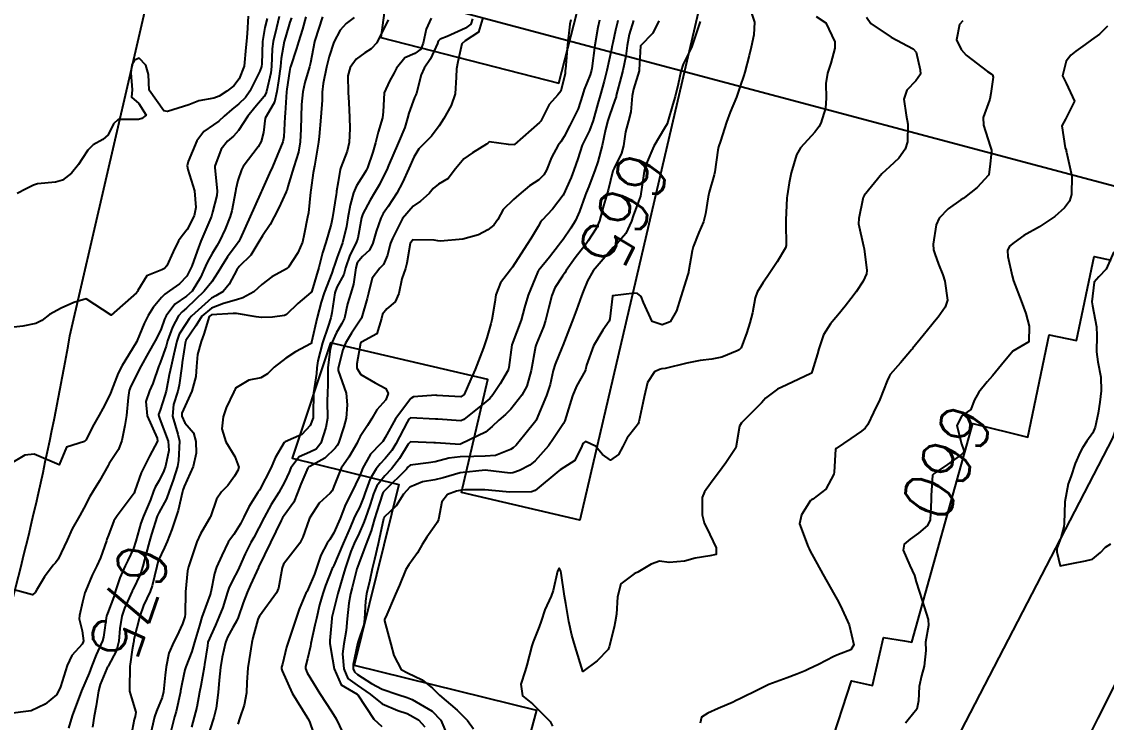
# Model space of a CAD drawing. Header units: metres. Extents: x 292545 to 299085, y 7450245 to 7463078.
# Drawn here: x 296307 to 296393.6, y 7459675.6 to 7459731.5 of the extents above; entities that cross this region are included whole.
import ezdxf
from ezdxf.enums import TextEntityAlignment as Align

# ---------------------------------------------------------------- set-up
doc = ezdxf.new("R2010")
doc.units = ezdxf.units.M
doc.linetypes.add('CONTINUO', pattern=[0])
for name, color, linetype in [('Cotas', 45, 'Continuous'), ('Curvas de Nivel 1m', 11, 'Continuous'), ('Curvas de Nivel 5m', 15, 'Continuous'), ('Edificações', 30, 'Continuous'), ('TEXTO', 45, 'Continuous'), ('Vias Primárias', 230, 'Continuous')]:
    doc.layers.add(name, color=color, linetype=linetype)
doc.styles.add('Style-STANDARD', font='STANDARD.shx')

msp = doc.modelspace()

# ---------------------------------------------------------------- linework, layer by layer
at = {"layer": 'Curvas de Nivel 1m', "flags": 128}
for points, elevation in [([(296364.995, 7459732.887), (296365.473, 7459731.449), (296365.426, 7459730.422), (296365.217, 7459729.452), (296365.053, 7459728.776), (296364.712, 7459727.457), (296364.634, 7459727.183), (296364.352, 7459726.327), (296364.037, 7459725.465), (296363.546, 7459724.25), (296363.25, 7459723.476), (296362.765, 7459721.95), (296362.623, 7459721.485), (296362.558, 7459721.217), (296362.309, 7459719.489), (296362.261, 7459719.269), (296361.869, 7459717.873), (296361.785, 7459717.495), (296361.582, 7459716.144), (296361.407, 7459715.498), (296361.055, 7459714.657), (296360.595, 7459713.506), (296360.507, 7459713.19), (296360.229, 7459711.509), (296360.219, 7459711.463), (296360.171, 7459711.303), (296359.606, 7459709.518), (296359.252, 7459708.408), (296358.743, 7459707.531), (296358.121, 7459707.302), (296357.311, 7459707.548), (296356.62, 7459709.081), (296356.426, 7459709.557), (296356.155, 7459709.793), (296355.902, 7459709.816), (296354.153, 7459709.605), (296354.138, 7459709.58), (296353.95, 7459707.758), (296353.887, 7459707.584), (296353.381, 7459706.856), (296352.633, 7459705.602), (296352.087, 7459704.063), (296351.998, 7459703.697), (296351.963, 7459703.611), (296351.286, 7459702.396), (296350.961, 7459701.621), (296350.745, 7459700.924), (296350.353, 7459699.627), (296350.243, 7459699.415), (296350.025, 7459699.1), (296349.439, 7459698.212), (296349.03, 7459697.645), (296347.991, 7459696.432), (296347.561, 7459696.091), (296346.729, 7459695.673), (296346.193, 7459695.466), (296345.981, 7459695.454), (296343.983, 7459695.7), (296341.98, 7459695.473), (296340.646, 7459695.073), (296339.975, 7459694.911), (296338.982, 7459694.75), (296337.969, 7459694.333), (296337.456, 7459693.778), (296336.885, 7459692.85), (296335.935, 7459691.93), (296335.889, 7459691.845), (296335.879, 7459691.801), (296335.531, 7459690.19), (296335.443, 7459689.805), (296335.15, 7459688.558), (296334.968, 7459687.809), (296334.772, 7459686.918), (296334.52, 7459685.813), (296334.433, 7459685.239), (296334.357, 7459683.815), (296334.293, 7459683.36), (296333.824, 7459681.945), (296333.787, 7459681.821), (296333.452, 7459680.172), (296333.451, 7459679.825), (296333.556, 7459679.589), (296333.789, 7459679.395), (296334.927, 7459678.663), (296335.777, 7459678.215), (296337.024, 7459677.787), (296337.769, 7459677.541), (296338.162, 7459677.379), (296339.754, 7459676.468), (296340.454, 7459675.743), (296340.97, 7459674.498)], 664), ([(296329.664, 7459731.877), (296329.411, 7459730.872), (296329.095, 7459729.883), (296328.925, 7459729.344), (296328.442, 7459727.889), (296328.423, 7459727.829), (296328.359, 7459727.494), (296328.151, 7459726.086), (296328.135, 7459725.892), (296328.025, 7459724.186), (296327.999, 7459723.893), (296327.906, 7459722.284), (296327.836, 7459721.895), (296327.389, 7459720.792), (296327, 7459719.903), (296326.784, 7459719.386), (296326.247, 7459718.196), (296326.151, 7459718.005), (296326.117, 7459717.912), (296326.039, 7459717.711), (296325.223, 7459715.925), (296324.425, 7459714.157), (296324.332, 7459713.938), (296324.282, 7459713.858), (296324.2, 7459713.759), (296323.415, 7459712.718), (296322.95, 7459711.952), (296322.659, 7459711.464), (296322.16, 7459710.718), (296321.57, 7459709.969), (296320.139, 7459708.629), (296319.792, 7459708.337), (296319.512, 7459707.996), (296319.02, 7459707.101), (296318.64, 7459706.005), (296318.527, 7459705.577), (296318.086, 7459704.325), (296317.983, 7459704.112), (296317.938, 7459704.011), (296317.469, 7459702.609), (296317.198, 7459702.019), (296316.898, 7459701.167), (296317.014, 7459700.02), (296317.794, 7459698.234), (296317.845, 7459698.012), (296317.206, 7459696.807), (296316.785, 7459696.022), (296316.524, 7459695.478), (296316.035, 7459694.029), (296315.961, 7459693.852), (296314.614, 7459692.053), (296314.359, 7459691.634), (296313.919, 7459690.498), (296313.8, 7459690.176), (296313.754, 7459690.062), (296313.275, 7459688.69), (296312.99, 7459688.069), (296312.631, 7459687.323), (296312.107, 7459686.078), (296312.046, 7459685.893), (296311.854, 7459685.149), (296311.598, 7459684.084), (296311.586, 7459683.83), (296311.831, 7459682.866), (296311.924, 7459682.079), (296311.909, 7459681.992), (296311.819, 7459681.811), (296311.005, 7459680.891), (296310.634, 7459680.097), (296310.083, 7459678.412), (296309.957, 7459678.107), (296309.769, 7459677.76), (296308.864, 7459677.016), (296307.756, 7459676.485), (296305.848, 7459676.253)], 677), ([(296327.542, 7459731.899), (296327.322, 7459730.982), (296327.062, 7459729.903), (296326.985, 7459729.302), (296326.936, 7459727.904), (296326.874, 7459727.388), (296326.536, 7459725.908), (296326.49, 7459725.759), (296326.337, 7459725.517), (296325.605, 7459724.64), (296325.054, 7459723.929), (296324.302, 7459722.804), (296323.902, 7459722.341), (296323.426, 7459721.949), (296322.926, 7459721.314), (296322.404, 7459719.959), (296322.398, 7459719.832), (296322.608, 7459717.956), (296322.579, 7459717.617), (296322.226, 7459716.283), (296322.133, 7459715.961), (296322.089, 7459715.829), (296321.304, 7459713.973), (296320.988, 7459713.181), (296320.571, 7459711.984), (296320.165, 7459711.165), (296319.6, 7459710.554), (296318.789, 7459710.004), (296318.423, 7459709.734), (296318.147, 7459709.468), (296317.493, 7459708.663), (296317.077, 7459708.021), (296316.763, 7459707.384), (296316.209, 7459706.029), (296316.176, 7459705.955), (296316.101, 7459705.837), (296315.013, 7459704.046), (296314.699, 7459703.425), (296314.168, 7459702.058), (296314.05, 7459701.759), (296313.479, 7459700.625), (296313.172, 7459700.069), (296312.756, 7459699.342), (296312.102, 7459698.079), (296312.069, 7459698.022), (296312.011, 7459697.971), (296310.579, 7459697.526), (296309.983, 7459696.11), (296307.995, 7459696.96), (296307.232, 7459696.9), (296305.983, 7459696.15)], 679), ([(296328.525, 7459731.776), (296328.408, 7459731.435), (296328.042, 7459730.248), (296327.951, 7459729.894), (296327.717, 7459728.552), (296327.649, 7459727.897), (296327.501, 7459726.749), (296327.371, 7459725.9), (296327.162, 7459725.07), (296326.496, 7459723.908), (296326.438, 7459723.782), (296326.3, 7459722.641), (296326.112, 7459721.913), (296325.866, 7459721.493), (296324.684, 7459719.934), (296324.541, 7459719.663), (296324.256, 7459718.803), (296324.084, 7459718.103), (296324.055, 7459717.942), (296323.779, 7459716.393), (296323.645, 7459715.946), (296323.232, 7459714.93), (296322.78, 7459713.954), (296322.569, 7459713.585), (296322.188, 7459712.986), (296321.828, 7459712.315), (296321.675, 7459711.967), (296321.265, 7459711.074), (296320.601, 7459709.983), (296320.149, 7459709.585), (296319.205, 7459708.936), (296318.524, 7459708.006), (296318.404, 7459707.732), (296318.117, 7459706.981), (296317.811, 7459706.309), (296317.65, 7459706.015), (296317.083, 7459705.03), (296316.522, 7459704.026), (296316.375, 7459703.73), (296316.069, 7459703.108), (296315.713, 7459702.381), (296315.585, 7459702.037), (296315.487, 7459701.478), (296315.356, 7459700.04), (296315.227, 7459699.244), (296314.99, 7459698.045), (296314.713, 7459697.339), (296313.985, 7459696.212), (296313.927, 7459696.117), (296313.893, 7459696.061), (296313.21, 7459694.828), (296312.731, 7459694.072), (296312.437, 7459693.597), (296311.949, 7459692.653), (296311.633, 7459692.085), (296311.02, 7459691), (296310.612, 7459690.1), (296309.898, 7459688.577), (296309.703, 7459688.304), (296309.519, 7459688.114), (296308.822, 7459687.178), (296308.186, 7459686.127), (296308.068, 7459685.921), (296307.859, 7459685.739), (296306.387, 7459686.145)], 678), ([(296325.07, 7459731.93), (296324.996, 7459730.528), (296324.929, 7459729.932), (296324.889, 7459729.429), (296324.747, 7459727.934), (296324.353, 7459726.917), (296323.92, 7459726.371), (296323.372, 7459725.95), (296322.754, 7459725.538), (296322.337, 7459725.368), (296321.145, 7459725.161), (296320.332, 7459724.854), (296318.641, 7459724.32), (296318.327, 7459724.38), (296317.162, 7459726.022), (296317.123, 7459727.254), (296316.907, 7459728.025), (296316.371, 7459728.567), (296315.987, 7459728.417), (296315.788, 7459728.039), (296315.718, 7459727.401), (296315.809, 7459726.038), (296315.769, 7459725.47), (296316.332, 7459724.949), (296316.921, 7459724.024), (296316.589, 7459723.757), (296316.318, 7459723.689), (296314.685, 7459723.687), (296314.312, 7459723.341), (296313.905, 7459722.457), (296313.465, 7459722.068), (296312.71, 7459721.654), (296312.284, 7459721.221), (296311.824, 7459720.538), (296311.52, 7459720.088), (296310.964, 7459719.391), (296310.254, 7459718.821), (296309.688, 7459718.672), (296308.249, 7459718.546), (296307.939, 7459718.441), (296307.35, 7459718.139), (296306.62, 7459717.765)], 681), ([(296330.995, 7459731.861), (296330.394, 7459729.971), (296330.372, 7459729.892), (296330.368, 7459729.87), (296330.051, 7459728.189), (296329.972, 7459727.874), (296329.59, 7459726.638), (296329.424, 7459725.879), (296329.337, 7459724.871), (296329.301, 7459723.88), (296329.267, 7459722.917), (296329.221, 7459721.881), (296329.096, 7459721.071), (296328.71, 7459719.886), (296328.605, 7459719.55), (296328.249, 7459718.323), (296328.144, 7459717.992), (296328.108, 7459717.891), (296327.513, 7459716.614), (296327.158, 7459715.901), (296326.831, 7459715.289), (296326.208, 7459714.402), (296325.935, 7459713.914), (296325.272, 7459712.839), (296324.361, 7459711.937), (296324.17, 7459711.691), (296323.561, 7459710.544), (296323.075, 7459709.951), (296322.491, 7459709.613), (296322.147, 7459709.408), (296320.539, 7459707.984), (296320.36, 7459707.756), (296320.124, 7459707.396), (296319.563, 7459706.544), (296319.373, 7459705.997), (296319.146, 7459704.946), (296318.916, 7459704.002), (296318.773, 7459703.302), (296318.514, 7459702.005), (296318.414, 7459701.642), (296318.038, 7459700.474), (296317.918, 7459700.127), (296317.927, 7459700.011), (296318.03, 7459699.762), (296318.691, 7459698.003), (296318.732, 7459697.273), (296318.463, 7459696.005), (296318.349, 7459695.637), (296317.971, 7459694.86), (296317.651, 7459694.328), (296317.515, 7459694.014), (296317.272, 7459693.336), (296316.712, 7459692.028), (296316.508, 7459691.458), (296316.115, 7459690.037), (296315.907, 7459689.43), (296315.467, 7459688.475), (296315.259, 7459688.046), (296314.834, 7459687.095), (296314.491, 7459686.054), (296314.339, 7459685.575), (296313.845, 7459684.262), (296313.782, 7459684.122), (296313.761, 7459684.061), (296313.533, 7459682.356), (296313.445, 7459682.064), (296312.926, 7459680.949), (296312.585, 7459680.072), (296312.37, 7459679.491), (296311.773, 7459678.08), (296311.01, 7459676.091), (296310.74, 7459675.093)], 676), ([(296336.247, 7459731.629), (296335.334, 7459729.806), (296334.875, 7459729.323), (296334.381, 7459729.004), (296333.699, 7459728.501), (296333.204, 7459727.832), (296333.036, 7459727.153), (296333.061, 7459725.833), (296333.118, 7459725.045), (296333.158, 7459723.832), (296333.184, 7459722.951), (296333.136, 7459721.832), (296332.961, 7459721.158), (296332.469, 7459719.838), (296332.426, 7459719.683), (296332.256, 7459718.691), (296332.134, 7459717.952), (296332.12, 7459717.842), (296332.098, 7459717.699), (296331.809, 7459715.846), (296331.704, 7459715.334), (296331.263, 7459713.854), (296331.013, 7459713.035), (296330.714, 7459711.862), (296330.154, 7459709.984), (296330.117, 7459709.907), (296330.071, 7459709.871), (296329.033, 7459708.987), (296328.126, 7459708.125), (296327.971, 7459708.046), (296327.01, 7459707.907), (296326.122, 7459707.864), (296325.721, 7459707.924), (296324.127, 7459708.194), (296323.871, 7459708.198), (296322.134, 7459708.094), (296321.969, 7459707.962), (296321.537, 7459706.543), (296321.326, 7459705.972), (296321.034, 7459704.917), (296320.948, 7459703.977), (296320.881, 7459703.168), (296320.583, 7459701.982), (296320.041, 7459700.828), (296319.785, 7459700.243), (296319.775, 7459699.993), (296320.028, 7459699.466), (296320.699, 7459698.659), (296320.906, 7459697.977), (296320.925, 7459697.05), (296320.688, 7459695.979), (296319.967, 7459694.383), (296319.86, 7459694.095), (296319.832, 7459693.991), (296319.47, 7459692.472), (296319.327, 7459691.996), (296318.967, 7459690.96), (296318.601, 7459690.003), (296318.398, 7459689.515), (296317.897, 7459688.447), (296317.768, 7459688.012), (296317.418, 7459686.469), (296317.246, 7459686.019), (296316.714, 7459684.889), (296316.432, 7459684.031), (296315.953, 7459682.167), (296315.935, 7459682.038), (296315.922, 7459681.938), (296315.813, 7459681.359), (296315.64, 7459680.196), (296315.629, 7459680.042), (296315.598, 7459678.219), (296315.603, 7459678.042), (296315.768, 7459677.526), (296316.111, 7459676.39), (296316.046, 7459676.036), (296315.981, 7459675.805), (296315.73, 7459674.526)], 674), ([(296339.669, 7459731.757), (296339.29, 7459730.875), (296339.045, 7459729.763), (296338.864, 7459729.287), (296338.381, 7459728.954), (296337.563, 7459728.59), (296336.903, 7459727.785), (296336.735, 7459727.411), (296336.352, 7459726.743), (296335.924, 7459725.796), (296335.841, 7459724.284), (296335.788, 7459723.805), (296335.443, 7459722.667), (296335.243, 7459721.81), (296335.029, 7459721.069), (296334.592, 7459719.817), (296334.491, 7459719.596), (296334.264, 7459719.255), (296333.706, 7459718.37), (296333.491, 7459717.828), (296333.22, 7459716.843), (296333.033, 7459715.832), (296332.918, 7459715.131), (296332.596, 7459713.836), (296332.493, 7459713.543), (296332.186, 7459712.695), (296331.957, 7459712.063), (296331.89, 7459711.844), (296331.736, 7459711.414), (296331.127, 7459709.855), (296330.896, 7459709.104), (296330.565, 7459707.863), (296330.136, 7459705.902), (296330.13, 7459705.87), (296330.102, 7459705.803), (296328.85, 7459705.128), (296328.09, 7459704.617), (296327.146, 7459703.904), (296326.605, 7459703.382), (296326.07, 7459703.06), (296325.127, 7459702.869), (296324.057, 7459702.222), (296323.967, 7459702.028), (296323.93, 7459701.941), (296323.318, 7459700.669), (296323.067, 7459699.95), (296322.973, 7459699.001), (296323.276, 7459697.947), (296323.996, 7459696.787), (296324.331, 7459695.937), (296324.246, 7459695.672), (296323.976, 7459695.219), (296323.449, 7459694.465), (296322.93, 7459693.95), (296322.534, 7459693.374), (296322.055, 7459691.959), (296322.022, 7459691.879), (296321.94, 7459691.748), (296321.272, 7459690.62), (296320.979, 7459689.974), (296320.534, 7459688.615), (296320.303, 7459687.984), (296320.218, 7459687.655), (296320.077, 7459685.987), (296320.053, 7459684.195), (296320.021, 7459683.987), (296319.837, 7459683.426), (296319.37, 7459682.452), (296319.14, 7459681.997), (296318.732, 7459681.078), (296318.52, 7459680.003), (296318.457, 7459679.332), (296318.321, 7459678.005), (296318.217, 7459677.557), (296317.757, 7459676.463), (296317.594, 7459676.012), (296317.249, 7459674.498)], 673), ([(296342.965, 7459731.714), (296342.84, 7459731.282), (296342.405, 7459730.961), (296340.961, 7459730.304), (296340.396, 7459730.075), (296340.23, 7459729.916), (296340.173, 7459729.752), (296339.62, 7459728.512), (296339.128, 7459727.762), (296338.89, 7459727.232), (296338.506, 7459725.768), (296338.455, 7459725.655), (296338.338, 7459725.428), (296337.899, 7459724.194), (296337.799, 7459723.778), (296337.568, 7459723.043), (296337.031, 7459721.789), (296336.275, 7459720.003), (296336.214, 7459719.86), (296336.19, 7459719.801), (296335.56, 7459718.5), (296335.145, 7459717.811), (296334.8, 7459717.251), (296334.226, 7459716.145), (296334.133, 7459715.911), (296334.111, 7459715.821), (296333.837, 7459714.193), (296333.7, 7459713.825), (296333.173, 7459712.846), (296332.844, 7459711.833), (296332.695, 7459711.308), (296332.157, 7459710.296), (296331.992, 7459709.842), (296331.736, 7459708.239), (296331.663, 7459707.847), (296331.452, 7459707.186), (296331.002, 7459705.857), (296330.63, 7459704.403), (296330.563, 7459703.863), (296330.521, 7459703.418), (296330.298, 7459701.866), (296330.268, 7459700.099), (296330.249, 7459699.867), (296330.027, 7459699.243), (296329.347, 7459698.549), (296328.013, 7459697.945), (296327.948, 7459697.891), (296327.228, 7459696.668), (296326.894, 7459695.906), (296325.965, 7459694.107), (296325.891, 7459693.994), (296325.832, 7459693.921), (296325.114, 7459692.76), (296324.719, 7459691.932), (296324.46, 7459691.403), (296323.919, 7459690.56), (296323.656, 7459690.203), (296323.487, 7459689.944), (296322.962, 7459688.89), (296322.555, 7459687.953), (296322.395, 7459687.446), (296322.1, 7459685.958), (296322.05, 7459685.769), (296321.856, 7459685.272), (296321.382, 7459683.967), (296321.173, 7459683.306), (296320.794, 7459681.975), (296320.567, 7459681.227), (296320.09, 7459679.987), (296320.016, 7459679.763), (296319.779, 7459678.601), (296319.677, 7459678.088), (296319.661, 7459677.991), (296319.318, 7459676.434), (296319.2, 7459675.996), (296318.892, 7459674.842)], 672), ([(296343.771, 7459731.706), (296343.464, 7459730.642), (296342.395, 7459729.944), (296342.113, 7459729.724), (296341.814, 7459728.286), (296341.712, 7459727.73), (296341.679, 7459727.053), (296341.583, 7459725.731), (296341.278, 7459724.786), (296340.679, 7459723.745), (296340.307, 7459723.159), (296339.713, 7459722.342), (296339.129, 7459721.762), (296338.706, 7459721.348), (296338.282, 7459720.669), (296337.9, 7459719.776), (296337.4, 7459718.639), (296336.933, 7459717.79), (296336.232, 7459716.744), (296335.855, 7459716.176), (296335.663, 7459715.806), (296335.274, 7459714.748), (296335.03, 7459713.812), (296334.758, 7459713.251), (296334.187, 7459712.745), (296333.772, 7459712.231), (296333.653, 7459711.825), (296333.465, 7459710.522), (296333.253, 7459709.829), (296333.005, 7459708.966), (296332.767, 7459707.834), (296332.556, 7459707.398), (296332.111, 7459706.665), (296331.749, 7459705.845), (296331.618, 7459705.367), (296331.44, 7459703.85), (296331.419, 7459702.493), (296331.395, 7459701.85), (296331.389, 7459701.193), (296331.403, 7459699.849), (296331.279, 7459699.105), (296330.859, 7459697.857), (296330.493, 7459697.378), (296330.002, 7459697.135), (296329.129, 7459696.746), (296328.484, 7459695.885), (296328.332, 7459695.534), (296327.971, 7459694.744), (296327.507, 7459693.897), (296326.916, 7459692.938), (296326.356, 7459691.914), (296325.925, 7459691.079), (296325.512, 7459690.329), (296325.286, 7459689.926), (296324.822, 7459689.013), (296324.35, 7459687.935), (296324.207, 7459687.618), (296323.879, 7459686.992), (296323.531, 7459686.28), (296323.417, 7459685.944), (296323.056, 7459684.742), (296322.738, 7459683.951), (296322.458, 7459683.332), (296321.864, 7459681.96), (296321.857, 7459681.925), (296321.819, 7459681.676), (296321.594, 7459680.174), (296321.554, 7459679.972), (296321.284, 7459678.469), (296321.195, 7459677.976), (296320.96, 7459676.779), (296320.763, 7459675.98), (296320.537, 7459675.186)], 671), ([(296353.11, 7459731.593), (296352.982, 7459731.016), (296352.737, 7459729.596), (296352.509, 7459727.752), (296352.484, 7459727.608), (296352.359, 7459727.248), (296351.892, 7459726.07), (296351.767, 7459725.616), (296351.422, 7459724.524), (296350.968, 7459723.623), (296350.737, 7459723.197), (296350.3, 7459722.33), (296350.023, 7459721.905), (296349.818, 7459721.635), (296349.279, 7459720.644), (296348.882, 7459719.644), (296348.665, 7459719.248), (296348.261, 7459718.871), (296347.525, 7459718.39), (296346.686, 7459717.673), (296346.239, 7459717.282), (296345.434, 7459716.485), (296344.994, 7459715.692), (296344.68, 7459715.231), (296344.21, 7459714.861), (296343.452, 7459714.46), (296342.207, 7459714.119), (296340.423, 7459713.965), (296340.205, 7459713.983), (296339.914, 7459714.045), (296338.206, 7459714.078), (296338.013, 7459713.773), (296337.745, 7459712.21), (296337.633, 7459711.778), (296337.343, 7459710.96), (296337.087, 7459709.786), (296336.813, 7459709.12), (296336.135, 7459708.575), (296335.785, 7459708.146), (296335.705, 7459707.804), (296335.348, 7459706.57), (296334.104, 7459705.905), (296334.057, 7459705.866), (296334.04, 7459705.821), (296333.735, 7459704.175), (296333.749, 7459703.823), (296334.076, 7459703.334), (296335.219, 7459702.655), (296336.059, 7459702.196), (296336.234, 7459701.797), (296336.048, 7459701.308), (296335.345, 7459700.502), (296334.946, 7459699.811), (296334.6, 7459699.242), (296334.019, 7459698.379), (296333.822, 7459698.014), (296333.736, 7459697.823), (296333.099, 7459696.726), (296332.505, 7459695.842), (296331.97, 7459694.513), (296331.787, 7459694.03), (296331.619, 7459693.853), (296330.748, 7459693.065), (296329.968, 7459691.87), (296329.955, 7459691.848), (296329.932, 7459691.774), (296329.445, 7459690.348), (296329.182, 7459689.877), (296328.643, 7459689.146), (296327.896, 7459688.195), (296327.785, 7459687.892), (296327.482, 7459686.282), (296327.32, 7459685.898), (296325.978, 7459684.052), (296325.89, 7459683.919), (296325.841, 7459683.762), (296325.448, 7459682.302), (296325.354, 7459681.925), (296325.158, 7459680.571), (296325.053, 7459679.927), (296324.959, 7459678.75), (296324.947, 7459677.928), (296324.758, 7459676.93), (296324.408, 7459675.933), (296324.245, 7459675.428)], 669), ([(296354.572, 7459731.578), (296354.543, 7459731.447), (296354.401, 7459730.799), (296354.171, 7459729.797), (296354.134, 7459729.582), (296354.08, 7459729.285), (296353.708, 7459727.59), (296353.483, 7459726.722), (296353.158, 7459725.598), (296352.977, 7459724.956), (296352.602, 7459723.606), (296352.305, 7459722.801), (296351.905, 7459722.006), (296351.736, 7459721.616), (296351.377, 7459720.524), (296351.074, 7459719.622), (296350.844, 7459719.044), (296350.244, 7459717.684), (296350.227, 7459717.647), (296350.212, 7459717.63), (296349.357, 7459716.513), (296348.53, 7459715.647), (296348.396, 7459715.472), (296348.215, 7459715.142), (296347.663, 7459714.196), (296347.309, 7459713.663), (296346.175, 7459711.902), (296346.081, 7459711.773), (296346.003, 7459711.682), (296345.21, 7459710.642), (296344.852, 7459709.693), (296344.747, 7459709.091), (296344.529, 7459707.696), (296344.446, 7459707.37), (296344.108, 7459706.248), (296343.935, 7459705.703), (296343.856, 7459705.459), (296343.18, 7459703.714), (296342.831, 7459702.959), (296342.314, 7459701.726), (296342.051, 7459701.552), (296340.141, 7459701.66), (296340.052, 7459701.663), (296338.275, 7459701.543), (296338.049, 7459701.401), (296336.84, 7459699.788), (296336.018, 7459698.304), (296335.831, 7459697.985), (296335.645, 7459697.804), (296334.841, 7459696.971), (296334.189, 7459695.818), (296334.131, 7459695.669), (296333.977, 7459695.259), (296333.292, 7459693.83), (296332.841, 7459692.945), (296332.414, 7459691.843), (296331.921, 7459690.685), (296331.6, 7459690.169), (296331.383, 7459689.855), (296330.865, 7459688.899), (296330.526, 7459687.864), (296330.372, 7459687.379), (296329.868, 7459686.208), (296329.747, 7459685.989), (296329.683, 7459685.872), (296329.136, 7459684.592), (296328.893, 7459683.88), (296328.634, 7459683.083), (296328.23, 7459681.886), (296328.139, 7459681.566), (296327.798, 7459680.198), (296327.729, 7459679.956), (296327.721, 7459679.891), (296327.731, 7459679.829), (296327.791, 7459679.668), (296328.578, 7459677.882), (296329.745, 7459676.015), (296329.844, 7459675.869), (296329.964, 7459675.644), (296330.577, 7459673.861)], 668), ([(296355.837, 7459731.566), (296355.494, 7459730.472), (296355.316, 7459729.571), (296355.205, 7459728.741), (296354.977, 7459727.574), (296354.849, 7459727.084), (296354.455, 7459725.579), (296354.431, 7459725.49), (296354.338, 7459725.228), (296353.919, 7459723.985), (296353.79, 7459723.588), (296353.597, 7459722.882), (296353.325, 7459721.595), (296352.972, 7459720.292), (296352.744, 7459719.603), (296352.621, 7459719.251), (296352.254, 7459718.317), (296352.04, 7459717.818), (296351.96, 7459717.613), (296351.504, 7459716.344), (296351.185, 7459715.62), (296350.834, 7459715.004), (296350.2, 7459714.105), (296349.995, 7459713.833), (296349.849, 7459713.633), (296349.127, 7459712.697), (296348.262, 7459711.649), (296348.229, 7459711.593), (296348.171, 7459711.471), (296347.425, 7459709.661), (296347.126, 7459708.677), (296346.85, 7459707.669), (296346.103, 7459705.68), (296345.888, 7459703.879), (296345.824, 7459703.683), (296345.183, 7459702.572), (296344.612, 7459701.694), (296344.347, 7459701.4), (296344.047, 7459701.15), (296342.287, 7459699.726), (296342.032, 7459699.632), (296340.207, 7459699.748), (296340.033, 7459699.768), (296340.014, 7459699.77), (296338.034, 7459699.865), (296337.907, 7459699.772), (296337.764, 7459699.508), (296336.849, 7459697.787), (296336.531, 7459697.266), (296335.995, 7459696.627), (296335.598, 7459696.194), (296335.294, 7459695.807), (296334.795, 7459694.992), (296334.373, 7459693.816), (296334.276, 7459693.498), (296333.946, 7459692.722), (296333.634, 7459692.128), (296333.503, 7459691.826), (296333.219, 7459691.124), (296332.643, 7459689.839), (296331.895, 7459688.088), (296331.818, 7459687.926), (296331.786, 7459687.851), (296331.244, 7459686.485), (296331.025, 7459685.858), (296330.766, 7459684.948), (296330.513, 7459683.863), (296330.393, 7459683.309), (296330.079, 7459681.867), (296330.039, 7459681.649), (296329.804, 7459680.627), (296329.655, 7459680.011), (296329.655, 7459679.871), (296329.789, 7459679.507), (296330.778, 7459677.86), (296331.751, 7459676.415), (296332.091, 7459675.845), (296332.634, 7459674.739)], 667), ([(296357.862, 7459731.538), (296357.373, 7459730.57), (296356.383, 7459729.56), (296356.284, 7459727.641), (296356.272, 7459727.561), (296355.822, 7459726.091), (296355.729, 7459725.566), (296355.603, 7459724.288), (296355.429, 7459723.569), (296355.191, 7459722.684), (296355.028, 7459721.573), (296354.877, 7459720.984), (296354.275, 7459719.801), (296354.189, 7459719.581), (296353.802, 7459718.035), (296353.662, 7459717.589), (296353.422, 7459716.779), (296353.111, 7459715.597), (296352.834, 7459714.98), (296352.199, 7459714.001), (296352.047, 7459713.76), (296351.942, 7459713.613), (296351.176, 7459712.627), (296350.465, 7459711.627), (296350.348, 7459711.451), (296350.168, 7459711.182), (296349.556, 7459710.239), (296349.312, 7459709.638), (296349.08, 7459708.699), (296348.807, 7459707.643), (296348.632, 7459707.131), (296348.105, 7459705.847), (296348.032, 7459705.651), (296348.012, 7459705.562), (296347.669, 7459703.656), (296347.318, 7459702.407), (296346.912, 7459701.667), (296346.042, 7459700.563), (296345.6, 7459700.122), (296345.082, 7459699.69), (296344.546, 7459699.174), (296344.018, 7459698.725), (296342.064, 7459697.78), (296342.013, 7459697.755), (296341.993, 7459697.751), (296340.014, 7459697.868), (296339.888, 7459697.877), (296338.015, 7459697.945), (296337.834, 7459697.773), (296337.155, 7459696.623), (296336.51, 7459695.792), (296335.977, 7459695.24), (296335.338, 7459694.438), (296335.074, 7459693.809), (296334.806, 7459692.955), (296334.415, 7459691.815), (296334.284, 7459691.462), (296333.921, 7459690.652), (296333.533, 7459689.826), (296333.269, 7459689.192), (296332.807, 7459687.836), (296332.589, 7459687.132), (296332.217, 7459685.845), (296331.848, 7459684.348), (296331.754, 7459683.94), (296331.738, 7459683.851), (296331.58, 7459682.098), (296331.586, 7459681.852), (296331.804, 7459680.6), (296331.928, 7459679.848), (296332.499, 7459678.558), (296333.773, 7459677.825), (296333.836, 7459677.755), (296335.1, 7459675.806), (296335.737, 7459675.233)], 666), ([(296370.418, 7459731.893), (296371.179, 7459731.382), (296371.891, 7459729.875), (296371.906, 7459729.375), (296371.573, 7459728.176), (296371.302, 7459727.381), (296371.189, 7459726.547), (296371.208, 7459725.381), (296371.139, 7459724.574), (296370.784, 7459723.385), (296370.619, 7459723.078), (296370.306, 7459722.676), (296369.167, 7459721.407), (296368.833, 7459720.863), (296368.4, 7459719.418), (296368.255, 7459718.628), (296368.081, 7459717.585), (296368.065, 7459717.422), (296367.996, 7459715.652), (296367.994, 7459715.422), (296368, 7459713.618), (296367.952, 7459713.422), (296367.307, 7459712.304), (296366.718, 7459711.435), (296366.489, 7459711.118), (296366.165, 7459710.675), (296365.698, 7459709.904), (296365.549, 7459709.446), (296365.326, 7459708.257), (296365.116, 7459707.45), (296364.878, 7459706.69), (296364.425, 7459705.457), (296364.266, 7459705.292), (296364.099, 7459705.205), (296362.873, 7459704.7), (296362.089, 7459704.545), (296361.148, 7459704.438), (296360.09, 7459704.237), (296358.366, 7459703.816), (296358.085, 7459703.765), (296357.892, 7459703.735), (296357.507, 7459703.546), (296356.947, 7459702.674), (296356.67, 7459701.554), (296356.575, 7459701.027), (296356.252, 7459699.558), (296356.19, 7459699.399), (296356.027, 7459699.168), (296355.31, 7459698.27), (296354.982, 7459697.57), (296354.629, 7459696.942), (296353.992, 7459696.496), (296353.351, 7459696.944), (296352.807, 7459697.598), (296352.008, 7459697.973), (296351.796, 7459697.823), (296351.7, 7459697.613), (296351.157, 7459696.453), (296349.984, 7459695.712), (296349.856, 7459695.632), (296347.967, 7459694.06), (296347.673, 7459693.956), (296345.966, 7459693.948), (296345.675, 7459693.974), (296343.967, 7459694.116), (296342.367, 7459694.124), (296341.966, 7459694.078), (296341.689, 7459694.01), (296340.99, 7459693.74), (296340.54, 7459693.159), (296340.25, 7459691.747), (296340.158, 7459691.52), (296339.927, 7459691.177), (296339.329, 7459690.345), (296338.957, 7459689.76), (296338.584, 7459689.086), (296337.897, 7459688.13), (296337.663, 7459687.773), (296337.144, 7459686.511), (296336.835, 7459685.785), (296336.046, 7459683.998), (296335.959, 7459683.799), (296335.963, 7459683.678), (296336.457, 7459681.794), (296336.703, 7459680.897), (296337.277, 7459679.785), (296337.79, 7459679.52), (296338.97, 7459678.947), (296339.778, 7459678.282), (296340.348, 7459677.744), (296341.755, 7459676.525), (296342.569, 7459675.718), (296343.069, 7459675.043)], 663), ([(296374.418, 7459731.846), (296374.758, 7459731.337), (296376.397, 7459730.246), (296378.14, 7459729.302), (296378.38, 7459729.04), (296378.713, 7459727.642), (296378.728, 7459727.295), (296378.357, 7459726.751), (296377.631, 7459726.026), (296377.398, 7459725.309), (296377.604, 7459724.027), (296377.729, 7459723.306), (296377.702, 7459721.903), (296377.515, 7459721.308), (296376.996, 7459720.599), (296376.272, 7459719.893), (296375.964, 7459719.626), (296375.653, 7459719.329), (296374.245, 7459717.601), (296374.151, 7459717.444), (296374.12, 7459717.351), (296373.8, 7459715.782), (296373.792, 7459715.354), (296374.196, 7459713.565), (296374.234, 7459713.349), (296374.457, 7459711.627), (296374.437, 7459711.346), (296374.167, 7459710.765), (296373.6, 7459709.914), (296373.186, 7459709.36), (296372.722, 7459708.787), (296372.133, 7459708.07), (296371.816, 7459707.685), (296371.563, 7459707.376), (296371.003, 7459706.492), (296370.609, 7459705.385), (296370.501, 7459704.982), (296370.076, 7459703.598), (296370.027, 7459703.438), (296369.972, 7459703.392), (296368.064, 7459702.509), (296367.327, 7459702.16), (296366.374, 7459701.437), (296366.224, 7459701.266), (296366.049, 7459701.069), (296364.448, 7459699.464), (296364.301, 7459699.194), (296364.003, 7459697.47), (296363.2, 7459696.268), (296362.612, 7459695.484), (296362.343, 7459695.123), (296361.974, 7459694.618), (296361.5, 7459693.963), (296361.308, 7459693.497), (296361.31, 7459692.128), (296361.479, 7459691.495), (296361.924, 7459690.555), (296362.43, 7459689.485), (296362.423, 7459688.967), (296361.907, 7459688.851), (296360.737, 7459688.67), (296359.902, 7459688.424), (296358.686, 7459688.314), (296357.902, 7459688.427), (296357.246, 7459688.2), (296356.174, 7459687.557), (296355.984, 7459687.467), (296355.891, 7459687.426), (296354.824, 7459686.631), (296354.546, 7459685.58), (296354.47, 7459684.201), (296354.361, 7459683.582), (296354.272, 7459683.148), (296353.897, 7459681.589), (296353.811, 7459681.372), (296352.93, 7459680.47), (296351.793, 7459679.61), (296351.16, 7459681.617), (296350.916, 7459682.529), (296350.677, 7459683.622), (296350.423, 7459685.059), (296350.332, 7459685.625), (296350.06, 7459687.459), (296350.026, 7459687.629), (296349.895, 7459687.88), (296349.77, 7459687.632), (296349.425, 7459686.082), (296349.265, 7459685.639), (296348.76, 7459684.555), (296348.446, 7459683.651), (296348.295, 7459683.194), (296347.818, 7459681.991), (296347.736, 7459681.739), (296347.714, 7459681.661), (296347.323, 7459680.139), (296347.188, 7459679.666), (296346.832, 7459678.62), (296346.972, 7459677.668), (296347.764, 7459677.047), (296349.186, 7459675.638), (296349.351, 7459675.248)], 662), ([(296382.115, 7459731.554), (296381.849, 7459731.256), (296381.612, 7459730.041), (296381.976, 7459729.254), (296382.378, 7459728.797), (296384.096, 7459727.503), (296384.364, 7459727.332), (296384.425, 7459727.29), (296384.478, 7459727.228), (296384.525, 7459727.063), (296384.341, 7459725.756), (296384.27, 7459725.295), (296384.251, 7459725.231), (296383.727, 7459723.828), (296383.754, 7459723.236), (296384.296, 7459721.544), (296384.379, 7459721.314), (296384.404, 7459721.228), (296384.409, 7459721.111), (296384.273, 7459719.895), (296384.202, 7459719.293), (296384.172, 7459719.231), (296383.248, 7459718.245), (296382.245, 7459717.447), (296382.129, 7459717.366), (296381.941, 7459717.253), (296380.942, 7459716.557), (296380.228, 7459715.789), (296379.984, 7459715.274), (296379.759, 7459713.717), (296379.784, 7459713.276), (296379.875, 7459712.96), (296380.182, 7459712.13), (296380.507, 7459711.267), (296380.669, 7459710.761), (296380.886, 7459709.263), (296380.709, 7459708.7), (296380.132, 7459707.903), (296379.858, 7459707.552), (296379.644, 7459707.285), (296378.959, 7459706.447), (296378.104, 7459705.4), (296378.058, 7459705.345), (296378.02, 7459705.301), (296377.133, 7459704.264), (296376.326, 7459703.317), (296376.223, 7459703.167), (296376.068, 7459702.811), (296375.481, 7459701.329), (296374.987, 7459700.281), (296374.519, 7459699.343), (296374.33, 7459699.044), (296374.025, 7459698.79), (296373.163, 7459698.211), (296372.004, 7459697.43), (296371.967, 7459697.407), (296371.942, 7459697.371), (296371.835, 7459695.521), (296371.808, 7459695.372), (296371.181, 7459694.168), (296370.132, 7459693.388), (296370.027, 7459693.325), (296369.961, 7459693.26), (296369.226, 7459692.125), (296369.086, 7459691.408), (296369.757, 7459689.559), (296369.843, 7459689.401), (296369.911, 7459689.275), (296370.947, 7459687.384), (296371.278, 7459686.78), (296371.867, 7459685.744), (296372.083, 7459685.368), (296372.357, 7459684.866), (296373.054, 7459683.358), (296373.419, 7459681.754), (296373.176, 7459681.356), (296372.195, 7459680.981), (296371.807, 7459680.808), (296370.595, 7459680.182), (296369.797, 7459679.806), (296369.516, 7459679.683), (296368.864, 7459679.409), (296368.087, 7459679.12), (296367.789, 7459679.017), (296366.642, 7459678.574), (296365.78, 7459678.159), (296364.376, 7459677.461), (296363.967, 7459677.27), (296363.769, 7459677.186), (296362.579, 7459676.663), (296361.755, 7459676.301), (296361.257, 7459675.99), (296361.137, 7459675.499)], 661), ([(296394.154, 7459713.11), (296393.562, 7459711.733), (296392.963, 7459711.122), (296392.59, 7459710.702), (296392.415, 7459709.127), (296392.454, 7459708.813), (296392.796, 7459707.123), (296392.8, 7459706.439), (296392.77, 7459705.123), (296392.885, 7459704.328), (296393.122, 7459703.12), (296393.15, 7459702.031), (296393.048, 7459701.12), (296392.927, 7459700.238), (296392.666, 7459699.124), (296392.48, 7459698.672), (296392.016, 7459698), (296391.669, 7459697.474), (296391.468, 7459697.138), (296391.068, 7459696.218), (296390.73, 7459695.149), (296390.532, 7459694.594), (296390.267, 7459693.155), (296390.209, 7459691.43), (296390.18, 7459691.156), (296389.924, 7459690.297), (296389.628, 7459689.45), (296389.607, 7459689.163), (296389.896, 7459688.048), (296390.815, 7459688.231), (296391.903, 7459688.451), (296392.454, 7459688.575), (296393.093, 7459689.118), (296393.495, 7459689.537), (296393.92, 7459689.804)], 659)]:
    msp.add_lwpolyline(points, dxfattribs=dict(at, elevation=elevation))
at = {"layer": 'Curvas de Nivel 5m', "flags": 128}
for points, elevation in [([(296326.585, 7459731.735), (296326.404, 7459731.013), (296326.202, 7459729.913), (296326.158, 7459728.121), (296326.129, 7459727.914), (296325.989, 7459727.545), (296325.197, 7459725.927), (296324.845, 7459725.423), (296324.328, 7459724.914), (296323.78, 7459724.487), (296323.159, 7459723.952), (296322.727, 7459723.546), (296322.312, 7459723.263), (296321.542, 7459722.73), (296320.981, 7459721.973), (296320.276, 7459720.314), (296320.201, 7459719.991), (296320.268, 7459719.694), (296320.798, 7459717.982), (296320.901, 7459716.652), (296320.749, 7459715.982), (296320.212, 7459714.891), (296319.806, 7459714.395), (296319.515, 7459713.997), (296319.084, 7459713.107), (296318.58, 7459712.006), (296318.39, 7459711.788), (296318.17, 7459711.684), (296316.978, 7459711.208), (296316.274, 7459710.029), (296316.235, 7459709.946), (296316.151, 7459709.845), (296314.133, 7459708.06), (296312.146, 7459709.351), (296311.168, 7459709.064), (296310.138, 7459708.613), (296309.207, 7459708.114), (296308.608, 7459707.641), (296308.122, 7459707.398), (296307.073, 7459707.186), (296306.117, 7459707.079)], 680), ([(296333.543, 7459731.829), (296332.905, 7459731.338), (296332.403, 7459730.818), (296331.899, 7459729.847), (296331.53, 7459728.699), (296331.321, 7459727.856), (296331.05, 7459726.56), (296330.984, 7459725.86), (296330.977, 7459725.216), (296330.877, 7459723.862), (296330.745, 7459722.311), (296330.697, 7459721.864), (296330.357, 7459719.952), (296330.338, 7459719.869), (296330.326, 7459719.816), (296330.266, 7459719.413), (296330.071, 7459718.046), (296330.051, 7459717.872), (296329.875, 7459716.224), (296329.814, 7459715.874), (296329.55, 7459714.536), (296329.397, 7459713.878), (296329.046, 7459713.025), (296328.29, 7459711.889), (296328.232, 7459711.83), (296328.172, 7459711.786), (296326.948, 7459711.119), (296326.159, 7459710.504), (296325.529, 7459709.919), (296324.632, 7459709.449), (296324.143, 7459709.294), (296323.106, 7459708.983), (296322.14, 7459708.632), (296321.361, 7459707.972), (296320.903, 7459707.196), (296320.104, 7459706.039), (296320.082, 7459706.011), (296320.077, 7459705.99), (296319.806, 7459704.272), (296319.766, 7459703.993), (296319.572, 7459702.483), (296319.469, 7459701.996), (296319.108, 7459700.934), (296319.027, 7459700), (296319.461, 7459698.553), (296319.599, 7459697.994), (296319.513, 7459696.472), (296319.421, 7459695.996), (296319.083, 7459694.888), (296318.776, 7459694.002), (296318.547, 7459693.414), (296317.946, 7459692.293), (296317.817, 7459692.012), (296317.348, 7459690.592), (296317.184, 7459690.021), (296316.924, 7459689.045), (296316.673, 7459688.028), (296316.486, 7459687.429), (296315.865, 7459686.151), (296315.824, 7459686.08), (296315.808, 7459686.041), (296315.206, 7459684.689), (296314.999, 7459684.048), (296314.839, 7459683.043), (296314.735, 7459682.051), (296314.557, 7459681.307), (296313.885, 7459680.059), (296313.852, 7459680), (296313.791, 7459679.875), (296313.257, 7459678.587), (296313.123, 7459678.067), (296312.944, 7459676.885), (296312.769, 7459676.07), (296312.638, 7459675.172)], 675), ([(296350.836, 7459731.624), (296350.746, 7459731.287), (296350.556, 7459729.627), (296350.387, 7459727.653), (296350.382, 7459727.63), (296350.38, 7459727.613), (296350.36, 7459727.357), (296350.036, 7459725.943), (296349.789, 7459725.636), (296349.097, 7459724.877), (296348.481, 7459723.648), (296348.421, 7459723.54), (296348.311, 7459723.43), (296346.333, 7459721.679), (296346.293, 7459721.662), (296345.845, 7459721.684), (296344.295, 7459721.891), (296344.195, 7459721.8), (296344.09, 7459721.702), (296342.972, 7459721.027), (296342.281, 7459720.53), (296341.618, 7459719.73), (296341.038, 7459718.962), (296340.254, 7459718.503), (296339.845, 7459718.158), (296339.521, 7459717.757), (296338.831, 7459717.17), (296338.233, 7459716.764), (296337.398, 7459715.782), (296336.59, 7459714.178), (296336.439, 7459713.796), (296336.383, 7459713.614), (296336.189, 7459712.846), (296335.866, 7459712.114), (296335.59, 7459711.806), (296334.966, 7459711.011), (296334.669, 7459709.815), (296334.563, 7459709.399), (296334.123, 7459707.82), (296333.307, 7459706.632), (296332.842, 7459705.833), (296332.632, 7459705.301), (296332.26, 7459703.838), (296332.267, 7459703.651), (296332.896, 7459701.832), (296332.97, 7459700.904), (296332.89, 7459699.831), (296332.715, 7459699.144), (296332.275, 7459697.837), (296332.184, 7459697.664), (296332.007, 7459697.442), (296331.194, 7459696.659), (296329.985, 7459695.995), (296329.905, 7459695.95), (296329.843, 7459695.871), (296329.272, 7459694.575), (296329.018, 7459693.879), (296328.706, 7459693.128), (296327.936, 7459692.072), (296327.858, 7459691.967), (296327.816, 7459691.892), (296327.704, 7459691.666), (296326.85, 7459689.906), (296325.893, 7459687.951), (296325.882, 7459687.932), (296325.268, 7459686.53), (296325.003, 7459685.929), (296324.671, 7459685.115), (296324.265, 7459683.936), (296324.137, 7459683.64), (296323.835, 7459683.137), (296323.41, 7459682.362), (296323.26, 7459681.946), (296322.998, 7459680.755), (296322.869, 7459679.954), (296322.757, 7459678.929), (296322.681, 7459677.956), (296322.508, 7459676.706), (296322.33, 7459675.961), (296321.724, 7459674.059)], 670), ([(296361.15, 7459731.503), (296360.962, 7459730.947), (296360.494, 7459729.509), (296360.462, 7459729.43), (296360.381, 7459729.275), (296359.786, 7459728.099), (296359.594, 7459727.518), (296359.386, 7459726.486), (296359.149, 7459725.522), (296358.954, 7459724.904), (296358.569, 7459723.527), (296358.505, 7459723.334), (296358.307, 7459722.98), (296357.443, 7459721.543), (296356.844, 7459720.117), (296356.688, 7459719.554), (296356.629, 7459719.193), (296356.376, 7459717.558), (296356.239, 7459717.141), (296355.81, 7459715.981), (296355.676, 7459715.565), (296355.204, 7459714.574), (296354.345, 7459713.578), (296354.26, 7459713.512), (296354.192, 7459713.449), (296352.607, 7459711.603), (296352.165, 7459710.796), (296351.822, 7459709.948), (296351.681, 7459709.615), (296351.277, 7459708.477), (296350.969, 7459707.622), (296350.71, 7459707.031), (296350.175, 7459705.629), (296350.154, 7459705.577), (296350.101, 7459705.461), (296349.564, 7459704.16), (296349.417, 7459703.637), (296349.166, 7459702.539), (296348.884, 7459701.642), (296348.066, 7459699.692), (296348.052, 7459699.66), (296348.032, 7459699.63), (296347.159, 7459698.525), (296346.464, 7459697.675), (296346.218, 7459697.46), (296345.999, 7459697.327), (296344.823, 7459696.864), (296343.994, 7459696.797), (296343.07, 7459696.79), (296341.998, 7459696.744), (296341.098, 7459696.637), (296339.992, 7459696.353), (296339.474, 7459696.272), (296337.988, 7459696.082), (296337.828, 7459695.93), (296337.699, 7459695.774), (296335.966, 7459694.079), (296335.842, 7459693.924), (296335.787, 7459693.802), (296335.344, 7459692.404), (296335.167, 7459691.808), (296334.882, 7459690.851), (296334.5, 7459689.814), (296334.34, 7459689.385), (296333.897, 7459688.249), (296333.753, 7459687.822), (296333.377, 7459686.321), (296333.249, 7459685.829), (296333.102, 7459685.078), (296332.985, 7459683.833), (296332.883, 7459682.884), (296332.696, 7459681.837), (296332.612, 7459681.037), (296332.697, 7459679.836), (296333.028, 7459679.074), (296333.78, 7459678.52), (296334.796, 7459677.81), (296335.762, 7459677.055), (296337.022, 7459676.52), (296337.75, 7459676.276), (296338.654, 7459675.766), (296339.184, 7459675.205)], 665), ([(296393.668, 7459731.117), (296393.034, 7459730.493), (296392.396, 7459730.034), (296391.871, 7459729.655), (296391.138, 7459729.142), (296390.725, 7459728.801), (296390.375, 7459728.325), (296390.067, 7459727.154), (296390.354, 7459726.573), (296391.02, 7459725.143), (296390.318, 7459723.714), (296390.023, 7459723.163), (296390.295, 7459721.416), (296390.355, 7459721.221), (296390.366, 7459721.159), (296390.387, 7459721.063), (296390.805, 7459719.152), (296390.792, 7459717.695), (296390.617, 7459717.154), (296390.238, 7459716.627), (296389.465, 7459715.933), (296388.327, 7459715.179), (296388.257, 7459715.145), (296388.222, 7459715.122), (296386.989, 7459714.415), (296386.203, 7459713.872), (296385.845, 7459713.559), (296385.679, 7459713.208), (296385.712, 7459712.731), (296386.043, 7459711.202), (296386.167, 7459710.802), (296386.783, 7459709.194), (296387.133, 7459708.19), (296387.412, 7459707.187), (296387.372, 7459705.926), (296386.103, 7459705.2), (296385.198, 7459704.102), (296384.475, 7459703.224), (296384.068, 7459702.734), (296383.379, 7459701.918), (296383.024, 7459701.24), (296382.751, 7459700.538), (296382.041, 7459700.021), (296381.638, 7459699.256), (296382.011, 7459697.781), (296382.186, 7459697.248), (296382.159, 7459697.091), (296382, 7459696.94), (296380.88, 7459696.154), (296379.985, 7459695.519), (296379.837, 7459695.429), (296379.695, 7459695.283), (296379.584, 7459693.666), (296379.578, 7459693.284), (296379.501, 7459691.723), (296379.289, 7459691.286), (296378.563, 7459690.657), (296377.922, 7459690.196), (296377.436, 7459689.786), (296377.344, 7459689.306), (296377.895, 7459688.08), (296378.258, 7459687.296), (296378.399, 7459686.773), (296378.88, 7459685.29), (296379.352, 7459683.781), (296379.374, 7459683.285), (296379.137, 7459681.973), (296379.15, 7459681.287), (296379.027, 7459680.061), (296378.809, 7459679.29), (296378.638, 7459678.438), (296378.584, 7459677.292), (296378.431, 7459676.626), (296377.75, 7459675.773), (296377.539, 7459675.51)], 660)]:
    msp.add_lwpolyline(points, dxfattribs=dict(at, elevation=elevation))
at = {"layer": 'Edificações'}
for points in [[(296390.206, 7459820.93), (296378.951, 7459777.2), (296353.161, 7459783.838), (296348.582, 7459769.033), (296336.364, 7459772.221), (296332.327, 7459758.618), (296340.17, 7459757.584), (296337.062, 7459740.662), (296335.658, 7459730.22), (296349.863, 7459726.583), (296352.518, 7459736.951), (296361.555, 7459734.637), (296351.552, 7459691.707), (296342.099, 7459693.909), (296344.198, 7459702.919), (296331.652, 7459705.843), (296328.589, 7459696.647), (296337.095, 7459694.543), (296333.532, 7459680.136), (296348.096, 7459676.533), (296338.44, 7459640.868)], [(296371.445, 7459673.392), (296373.238, 7459678.875), (296374.907, 7459678.497), (296375.78, 7459682.347), (296377.466, 7459682.058), (296378.034, 7459681.975), (296382.923, 7459699.415), (296387.309, 7459698.334), (296389.016, 7459706.485), (296391.187, 7459706.03), (296392.594, 7459712.747), (296393.956, 7459712.462)]]:
    msp.add_lwpolyline(points, dxfattribs=at)
at = {"layer": 'TEXTO', "linetype": 'CONTINUO'}
msp.add_polyline3d([(296232.952, 7459761.312, 0), (296434.442, 7459707.665, 0)], dxfattribs=at)
at = {"layer": 'Vias Primárias'}
for points, elevation in [([(296468.293, 7460078.311), (296461.323, 7459948.472), (296459.404, 7459915.273), (296447.457, 7459867.022), (296440.331, 7459838.498), (296425.874, 7459778.285), (296412.258, 7459722.582, -0.037405), (296392.158, 7459674.452, 0.005131), (296377.034, 7459648.904, -0.045955), (296355.858, 7459618.996, -0.007686), (296324.377, 7459583.341, -0.007423), (296297.333, 7459554.516, -0.022882), (296268.336, 7459530.761, -0.0442), (296224.922, 7459506.379, -0.015284), (296182.572, 7459490.885, 0.125896), (296161.396, 7459474.782, -0.088938), (296144.143, 7459454.144, -0.175731), (296083.2, 7459428.16, 0.005577), (296026.892, 7459424.602, -0.000699)], 684.803), ([(296304.737, 7459679.766, 0.026034), (296310.842, 7459706.418), (296324.792, 7459766.823), (296337.89, 7459824.534), (296347.479, 7459861.665), (296339.497, 7459864.323), (296338.666, 7459864.453), (296329.989, 7459825.85), (296324.457, 7459801.046), (296318.096, 7459775.665), (296312.668, 7459753.44), (296310.062, 7459741.042, -0.346219), (296297.216, 7459733.217, -0.027859)], 694.763), ([(296423.258, 7459805.874), (296404.141, 7459726.474), (296394.062, 7459698.257), (296377.408, 7459666.111), (296357.196, 7459635.396), (296337.835, 7459611.602, -0.442638), (296320.404, 7459607.9, -0.148421), (296313.963, 7459619.364), (296304.252, 7459662.723, -0.125031)], 694.763)]:
    msp.add_lwpolyline(points, format="xyb", dxfattribs=dict(at, elevation=elevation))

# ---------------------------------------------------------------- texts
at = {"layer": 'Cotas', "style": 'Style-STANDARD'}
for s, rotation, p in [('665', 243.74672, (296355.077, 7459716.435, 665)), ('660', 243.05156, (296380.849, 7459696.354, 660)), ('675', 251.26987, (296315.61, 7459685.171, 675))]:
    msp.add_text(s, height=4, rotation=rotation, dxfattribs=at).set_placement(p, align=Align.MIDDLE_CENTER)

doc.saveas('drawing.dxf')
